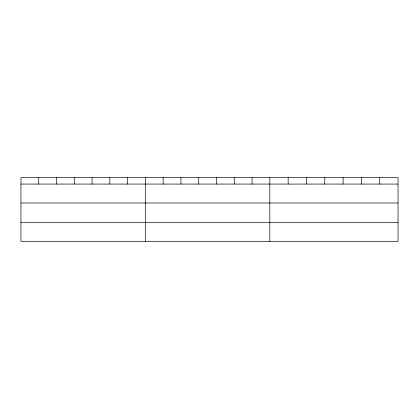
<?xml version="1.0" encoding="UTF-8"?>
<svg xmlns="http://www.w3.org/2000/svg" width="419" height="419" viewBox="0 0 419 419"><rect width="100%" height="100%" fill="white"/><g stroke="black" fill="none" stroke-linecap="round" stroke-linejoin="round"><path stroke-width="0.63" d="M398.05 202.99L398.05 177.604L20.95 177.604L20.95 241.396L398.05 241.396L398.05 202.99L20.95 202.99M20.95 184.072L398.05 184.072M20.95 222.479L398.05 222.479M379.734 177.604L379.734 184.072M361.419 177.604L361.419 184.072M343.103 177.604L343.103 184.072M324.783 177.604L324.783 184.072M306.467 177.604L306.467 184.072M288.152 177.604L288.152 184.072M269.836 177.604L269.836 241.396M252.06 177.604L252.06 184.072M234.279 177.604L234.279 184.072M216.503 177.604L216.503 184.072M198.726 177.604L198.726 184.072M180.95 177.604L180.95 184.072M163.169 177.604L163.169 184.072M145.393 177.604L145.393 241.396M127.617 177.604L127.617 184.072M109.836 177.604L109.836 184.072M92.06 177.604L92.06 184.072M74.283 177.604L74.283 184.072M56.507 177.604L56.507 184.072M38.726 177.604L38.726 184.072"/></g></svg>
